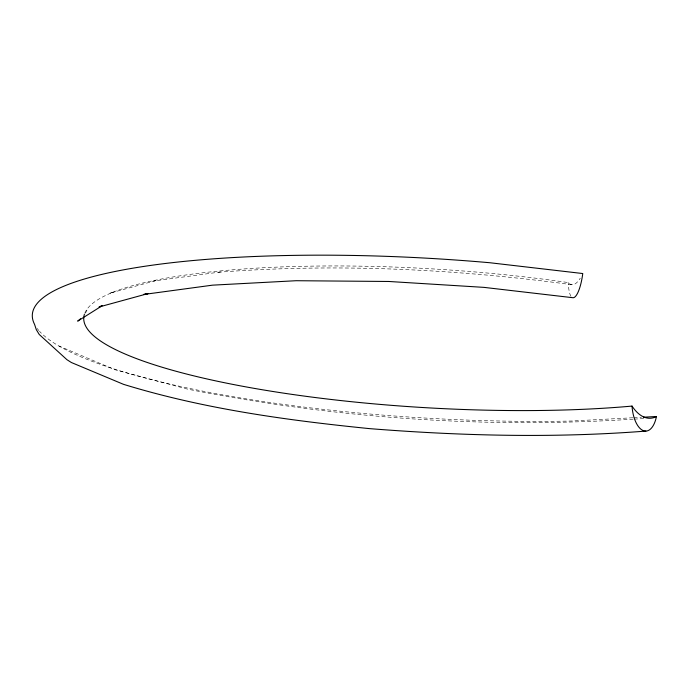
<?xml version="1.0" encoding="UTF-8"?>
<svg xmlns="http://www.w3.org/2000/svg" width="691" height="691" viewBox="0 0 691 691"><rect width="100%" height="100%" fill="white"/><g stroke="black" fill="none" stroke-linecap="round" stroke-linejoin="round"><path stroke-width="0.52" stroke-dasharray="3.46 2.59" d="M85.503 313.178L87.878 308.091M113.281 292.112L109.463 293.295L156.909 280.313L153.566 281.03L220.325 271.995L217.734 272.28C335.722 263.262 454.453 268.816 571.621 284.675M632.792 417.761L571.5 421.018A397.075 79.845 3.4 0 1 39.499 331.265M633.872 417.71L641.395 417.312M633.12 419.169C484.141 428.774 333.848 418.219 187.46 389.111L114.939 369.72L58.908 346.001M634.191 419.109L643.822 418.599M84.794 313.222A345.543 69.48 3.4 0 1 568.373 282.593A58.528 15.513 -83.4 0 0 580.267 278.153M570.982 296.301A26.422 7.005 -83.4 0 1 568.373 282.593M38.877 330.566A397.075 79.845 3.4 0 1 37.176 328.467"/><path stroke-width="1.04" d="M80.588 318.776L77.677 321.134L101.974 305.845M101.897 305.621L99.063 306.985L147.926 293.606L143.538 294.487L212.508 285.158L296.137 280.719L388.713 281.47L483.95 287.37L572.848 297.709A26.422 7.005 -83.4 0 0 582.763 273.541L489.919 262.744A397.075 79.845 3.4 0 0 34.55 324.321L36.312 329.659L39.232 334.47L66.932 359.691L71.389 362.525L123.482 384.326C203.413 408.882 286.471 420.249 369.452 428.619C461.407 435.891 553.828 438.267 645.869 431.089M643.546 417.191L656.45 416.509A26.422 12.663 87 0 1 643.096 430.536A26.422 12.663 87 0 1 632.023 406.083A345.543 69.48 3.4 0 1 262.813 389.836A345.543 69.48 3.4 0 1 84.414 314.275M656.45 416.509A58.528 28.055 87 0 1 632.023 406.083"/></g></svg>
